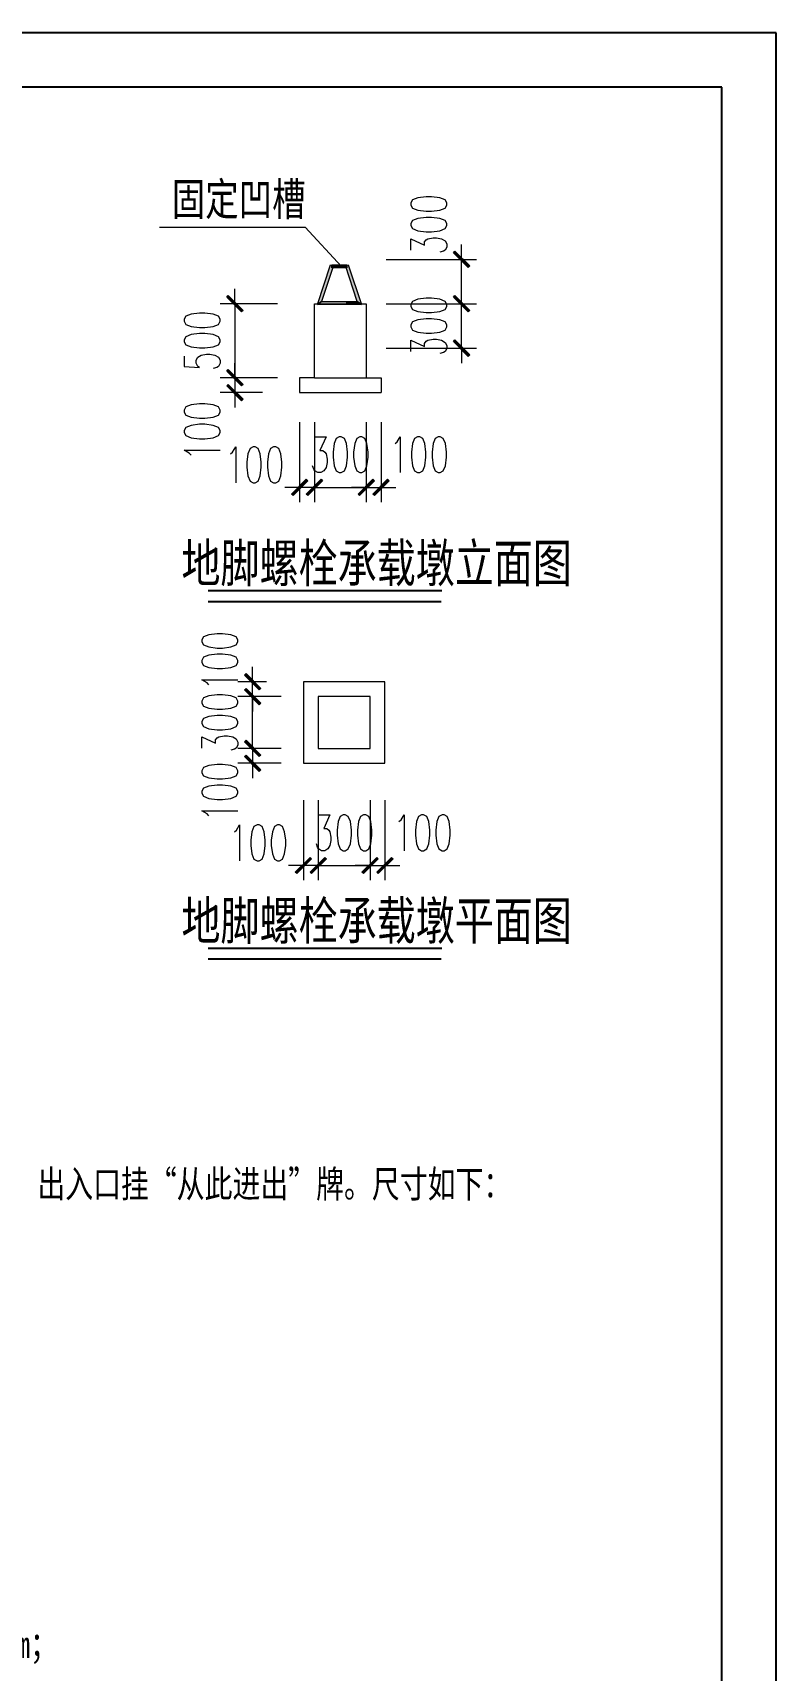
# Model space of a CAD drawing. Header units: inches. Extents: x -113 to 2477, y -497 to 443.
# Drawn here: x 238.8 to 307, y -350.1 to -200 of the extents above; entities that cross this region are included whole.
import ezdxf

# ---------------------------------------------------------------- set-up
doc = ezdxf.new("R2010")
doc.units = ezdxf.units.IN
doc.header["$MEASUREMENT"] = 0
doc.styles.add('宋体', font='', dxfattribs={"width": 0.75})
doc.styles.get('宋体').set_extended_font_data('SimSun')

msp = doc.modelspace()

# ---------------------------------------------------------------- hatches: boundary and pattern name
h = msp.add_hatch(color=0)
h.dxf.hatch_style = 2
h.paths.add_polyline_path([(278.881, -221.359), (278.733, -221.5), (277.378, -220.145), (277.52, -219.997)])
h = msp.add_hatch(color=0)
h.dxf.hatch_style = 2
h.paths.add_polyline_path([(266.125, -221.239), (266.386, -221.324), (265.292, -224.618), (264.918, -224.894)])
h = msp.add_hatch(color=0)
h.dxf.hatch_style = 2
h.paths.add_polyline_path([(266.224, -221.521), (266.224, -221.246), (267.614, -221.246), (267.614, -221.521)])
h = msp.add_hatch(color=0)
h.dxf.hatch_style = 2
h.paths.add_polyline_path([(267.487, -221.324), (267.741, -221.239), (268.954, -224.894), (268.573, -224.618)])
h = msp.add_hatch(color=0)
h.dxf.hatch_style = 2
h.paths.add_polyline_path([(256.593, -224.216), (256.734, -224.068), (258.096, -225.43), (257.947, -225.571)])
h = msp.add_hatch(color=0)
h.dxf.hatch_style = 2
h.paths.add_polyline_path([(264.918, -224.894), (265.292, -224.618), (267.614, -224.618), (267.614, -224.894)])
h = msp.add_hatch(color=0)
h.dxf.hatch_style = 2
h.paths.add_polyline_path([(268.573, -224.618), (268.954, -224.894), (267.614, -224.894), (267.614, -224.618)])
h = msp.add_hatch(color=0)
h.dxf.hatch_style = 2
h.paths.add_polyline_path([(277.378, -224.216), (277.52, -224.068), (278.881, -225.43), (278.733, -225.571)])
h = msp.add_hatch(color=0)
h.dxf.hatch_style = 2
h.paths.add_polyline_path([(277.378, -224.216), (277.52, -224.068), (278.881, -225.43), (278.733, -225.571)])
h = msp.add_hatch(color=0)
h.dxf.hatch_style = 2
h.paths.add_polyline_path([(278.881, -229.501), (278.733, -229.649), (277.378, -228.287), (277.52, -228.146)])
h = msp.add_hatch(color=0)
h.dxf.hatch_style = 2
h.paths.add_polyline_path([(258.096, -232.217), (257.947, -232.358), (256.593, -231.004), (256.734, -230.863)])
h = msp.add_hatch(color=0)
h.dxf.hatch_style = 2
h.paths.add_polyline_path([(256.593, -231.004), (256.734, -230.863), (258.096, -232.217), (257.947, -232.358)])
h = msp.add_hatch(color=0)
h.dxf.hatch_style = 2
h.paths.add_polyline_path([(258.096, -233.572), (257.947, -233.72), (256.593, -232.358), (256.734, -232.217)])
h = msp.add_hatch(color=0)
h.dxf.hatch_style = 2
h.paths.add_polyline_path([(262.675, -242.42), (262.526, -242.279), (263.888, -240.917), (264.029, -241.065)])
h = msp.add_hatch(color=0)
h.dxf.hatch_style = 2
h.paths.add_polyline_path([(264.029, -242.42), (263.888, -242.279), (265.243, -240.917), (265.391, -241.065)])
h = msp.add_hatch(color=0)
h.dxf.hatch_style = 2
h.paths.add_polyline_path([(265.243, -240.917), (265.391, -241.065), (264.029, -242.42), (263.888, -242.279)])
h = msp.add_hatch(color=0)
h.dxf.hatch_style = 2
h.paths.add_polyline_path([(269.998, -240.917), (270.139, -241.065), (268.785, -242.42), (268.637, -242.279)])
h = msp.add_hatch(color=0)
h.dxf.hatch_style = 2
h.paths.add_polyline_path([(268.785, -242.42), (268.637, -242.279), (269.998, -240.917), (270.139, -241.065)])
h = msp.add_hatch(color=0)
h.dxf.hatch_style = 2
h.paths.add_polyline_path([(271.353, -240.917), (271.501, -241.065), (270.139, -242.42), (269.998, -242.279)])
h = msp.add_hatch(color=0)
h.dxf.hatch_style = 2
h.paths.add_polyline_path([(258.218, -258.889), (258.366, -258.741), (259.72, -260.103), (259.579, -260.244)])
h = msp.add_hatch(color=0)
h.dxf.hatch_style = 2
h.paths.add_polyline_path([(258.218, -260.244), (258.366, -260.103), (259.72, -261.457), (259.579, -261.599)])
h = msp.add_hatch(color=0)
h.dxf.hatch_style = 2
h.paths.add_polyline_path([(259.72, -261.457), (259.579, -261.599), (258.218, -260.244), (258.366, -260.103)])
h = msp.add_hatch(color=0)
h.dxf.hatch_style = 2
h.paths.add_polyline_path([(259.72, -266.213), (259.579, -266.354), (258.218, -264.999), (258.366, -264.851)])
h = msp.add_hatch(color=0)
h.dxf.hatch_style = 2
h.paths.add_polyline_path([(258.218, -264.999), (258.366, -264.851), (259.72, -266.213), (259.579, -266.354)])
h = msp.add_hatch(color=0)
h.dxf.hatch_style = 2
h.paths.add_polyline_path([(259.72, -267.568), (259.579, -267.709), (258.218, -266.354), (258.366, -266.213)])
h = msp.add_hatch(color=0)
h.dxf.hatch_style = 2
h.paths.add_polyline_path([(263.029, -277.085), (262.881, -276.944), (264.243, -275.59), (264.384, -275.731)])
h = msp.add_hatch(color=0)
h.dxf.hatch_style = 2
h.paths.add_polyline_path([(264.384, -277.085), (264.243, -276.944), (265.598, -275.59), (265.746, -275.731)])
h = msp.add_hatch(color=0)
h.dxf.hatch_style = 2
h.paths.add_polyline_path([(265.598, -275.59), (265.746, -275.731), (264.384, -277.085), (264.243, -276.944)])
h = msp.add_hatch(color=0)
h.dxf.hatch_style = 2
h.paths.add_polyline_path([(270.353, -275.59), (270.494, -275.731), (269.14, -277.085), (268.991, -276.944)])
h = msp.add_hatch(color=0)
h.dxf.hatch_style = 2
h.paths.add_polyline_path([(269.14, -277.085), (268.991, -276.944), (270.353, -275.59), (270.494, -275.731)])
h = msp.add_hatch(color=0)
h.dxf.hatch_style = 2
h.paths.add_polyline_path([(271.708, -275.59), (271.856, -275.731), (270.494, -277.085), (270.353, -276.944)])

# ---------------------------------------------------------------- linework, layer by layer
at = {"color": 0}
for p, q in [((306.985, -199.969), (-113.015, -199.969)), ((306.985, -496.969), (306.985, -199.969)), ((301.985, -204.969), (-88.015, -204.969)), ((301.985, -491.969), (301.985, -204.969)), ((254.883, -251.114), (276.31, -251.114)), ((254.883, -252.114), (276.264, -252.114)), ((254.883, -283.905), (276.31, -283.905)), ((254.883, -284.905), (276.264, -284.905))]:
    msp.add_line(p, q, dxfattribs=at)
at = {"color": 0, "lineweight": 0}
for p, q in [((273.639, -215.298), (273.484, -215.58)), ((273.484, -215.58), (273.484, -215.771)), ((273.484, -215.771), (273.639, -216.053)), ((274.112, -215.115), (273.639, -215.298)), ((273.639, -216.053), (274.112, -216.244)), ((274.895, -215.016), (274.112, -215.115)), ((274.112, -216.244), (274.895, -216.335)), ((275.361, -215.016), (274.895, -215.016)), ((276.144, -215.115), (275.361, -215.016)), ((275.361, -216.335), (276.144, -216.244)), ((276.616, -215.298), (276.144, -215.115)), ((276.144, -216.244), (276.616, -216.053)), ((276.772, -215.58), (276.616, -215.298)), ((276.616, -216.053), (276.772, -215.771)), ((276.772, -215.771), (276.772, -215.58)), ((273.639, -217.182), (273.484, -217.464)), ((273.484, -217.464), (273.484, -217.655)), ((273.484, -217.655), (273.639, -217.93)), ((274.112, -216.991), (273.639, -217.182)), ((274.895, -216.9), (274.112, -216.991)), ((274.895, -216.335), (275.361, -216.335)), ((275.361, -216.9), (274.895, -216.9)), ((276.144, -216.991), (275.361, -216.9)), ((276.616, -217.182), (276.144, -216.991)), ((276.772, -217.464), (276.616, -217.182)), ((276.616, -217.93), (276.772, -217.655)), ((276.772, -217.655), (276.772, -217.464)), ((250.444, -217.793), (263.776, -217.793)), ((263.776, -217.793), (267.113, -221.408)), ((273.484, -219.905), (273.484, -218.875)), ((273.484, -218.875), (274.733, -219.44)), ((273.639, -217.93), (274.112, -218.12)), ((274.112, -218.12), (274.895, -218.212)), ((274.733, -219.157), (274.895, -218.967)), ((274.733, -219.44), (274.733, -219.157)), ((274.895, -218.212), (275.361, -218.212)), ((274.895, -218.967), (275.05, -218.875)), ((275.05, -218.875), (275.516, -218.776)), ((275.361, -218.212), (276.144, -218.12)), ((275.516, -218.776), (275.833, -218.776)), ((275.833, -218.776), (276.299, -218.875)), ((276.144, -218.12), (276.616, -217.93)), ((276.299, -218.875), (276.616, -219.059)), ((276.616, -219.059), (276.772, -219.341)), ((276.461, -220.004), (276.144, -220.096)), ((276.616, -219.905), (276.461, -220.004)), ((276.772, -219.623), (276.616, -219.905)), ((276.772, -219.341), (276.772, -219.623)), ((277.378, -220.145), (277.52, -219.997)), ((278.733, -221.5), (277.378, -220.145)), ((277.52, -219.997), (278.881, -221.359)), ((278.126, -226.178), (278.126, -219.39)), ((264.918, -224.894), (266.125, -221.239)), ((266.386, -221.324), (265.292, -224.618)), ((266.125, -221.239), (266.386, -221.324)), ((266.224, -221.521), (266.224, -221.246)), ((266.224, -221.246), (267.614, -221.246)), ((267.614, -221.521), (266.224, -221.521)), ((267.487, -221.324), (267.741, -221.239)), ((268.573, -224.618), (267.487, -221.324)), ((267.614, -221.246), (267.614, -221.521)), ((267.741, -221.239), (268.954, -224.894)), ((271.212, -220.752), (279.488, -220.752)), ((278.881, -221.359), (278.733, -221.5)), ((257.341, -224.823), (257.341, -223.461)), ((278.126, -224.823), (278.126, -223.461)), ((261.242, -224.823), (255.986, -224.823)), ((256.593, -224.216), (256.734, -224.068)), ((257.947, -225.571), (256.593, -224.216)), ((256.734, -224.068), (258.096, -225.43)), ((257.341, -224.823), (257.341, -231.611)), ((264.636, -231.611), (264.636, -224.823)), ((264.636, -224.823), (269.392, -224.823)), ((265.292, -224.618), (264.918, -224.894)), ((264.918, -224.894), (265.292, -224.618)), ((267.614, -224.894), (264.918, -224.894)), ((265.292, -224.618), (267.614, -224.618)), ((267.614, -224.618), (267.614, -224.894)), ((267.614, -224.894), (267.614, -224.618)), ((267.614, -224.618), (268.573, -224.618)), ((268.954, -224.894), (267.614, -224.894)), ((268.954, -224.894), (268.573, -224.618)), ((268.573, -224.618), (268.954, -224.894)), ((269.392, -224.823), (269.392, -231.611)), ((271.212, -224.823), (279.488, -224.823)), ((271.212, -224.823), (279.488, -224.823)), ((273.639, -224.604), (273.484, -224.887)), ((273.484, -224.887), (273.484, -225.07)), ((273.484, -225.07), (273.639, -225.352)), ((274.112, -224.414), (273.639, -224.604)), ((274.895, -224.322), (274.112, -224.414)), ((275.361, -224.322), (274.895, -224.322)), ((276.144, -224.414), (275.361, -224.322)), ((276.616, -224.604), (276.144, -224.414)), ((276.772, -224.887), (276.616, -224.604)), ((276.616, -225.352), (276.772, -225.07)), ((276.772, -225.07), (276.772, -224.887)), ((277.378, -224.216), (277.52, -224.068)), ((277.378, -224.216), (277.52, -224.068)), ((278.733, -225.571), (277.378, -224.216)), ((278.733, -225.571), (277.378, -224.216)), ((277.52, -224.068), (278.881, -225.43)), ((277.52, -224.068), (278.881, -225.43)), ((278.126, -228.894), (278.126, -224.823)), ((252.853, -225.959), (252.698, -226.241)), ((252.698, -226.241), (252.698, -226.432)), ((252.698, -226.432), (252.853, -226.714)), ((253.326, -225.776), (252.853, -225.959)), ((252.853, -226.714), (253.326, -226.897)), ((254.109, -225.677), (253.326, -225.776)), ((254.575, -225.677), (254.109, -225.677)), ((255.358, -225.776), (254.575, -225.677)), ((255.831, -225.959), (255.358, -225.776)), ((255.358, -226.897), (255.831, -226.714)), ((255.986, -226.241), (255.831, -225.959)), ((255.831, -226.714), (255.986, -226.432)), ((255.986, -226.432), (255.986, -226.241)), ((258.096, -225.43), (257.947, -225.571)), ((273.639, -226.481), (273.484, -226.763)), ((273.639, -225.352), (274.112, -225.543)), ((274.112, -226.298), (273.639, -226.481)), ((274.112, -225.543), (274.895, -225.634)), ((274.895, -226.199), (274.112, -226.298)), ((274.895, -225.634), (275.361, -225.634)), ((275.361, -226.199), (274.895, -226.199)), ((275.361, -225.634), (276.144, -225.543)), ((276.144, -226.298), (275.361, -226.199)), ((276.144, -225.543), (276.616, -225.352)), ((276.616, -226.481), (276.144, -226.298)), ((276.772, -226.763), (276.616, -226.481)), ((278.881, -225.43), (278.733, -225.571)), ((278.881, -225.43), (278.733, -225.571)), ((252.853, -227.843), (252.698, -228.125)), ((252.698, -228.125), (252.698, -228.309)), ((253.326, -227.652), (252.853, -227.843)), ((253.326, -226.897), (254.109, -226.996)), ((254.109, -227.561), (253.326, -227.652)), ((254.109, -226.996), (254.575, -226.996)), ((254.575, -227.561), (254.109, -227.561)), ((254.575, -226.996), (255.358, -226.897)), ((255.358, -227.652), (254.575, -227.561)), ((255.831, -227.843), (255.358, -227.652)), ((255.986, -228.125), (255.831, -227.843)), ((255.986, -228.309), (255.986, -228.125)), ((273.484, -226.763), (273.484, -226.954)), ((273.484, -226.954), (273.639, -227.236)), ((273.484, -229.205), (273.484, -228.174)), ((273.484, -228.174), (274.733, -228.739)), ((273.639, -227.236), (274.112, -227.42)), ((274.112, -227.42), (274.895, -227.518)), ((274.895, -227.518), (275.361, -227.518)), ((274.895, -228.266), (275.05, -228.174)), ((275.05, -228.174), (275.516, -228.083)), ((275.361, -227.518), (276.144, -227.42)), ((275.516, -228.083), (275.833, -228.083)), ((275.833, -228.083), (276.299, -228.174)), ((276.144, -227.42), (276.616, -227.236)), ((276.299, -228.174), (276.616, -228.365)), ((276.616, -227.236), (276.772, -226.954)), ((276.772, -226.954), (276.772, -226.763)), ((277.378, -228.287), (277.52, -228.146)), ((277.52, -228.146), (278.881, -229.501)), ((252.698, -228.309), (252.853, -228.591)), ((252.698, -229.628), (252.698, -230.566)), ((252.853, -228.591), (253.326, -228.781)), ((253.326, -228.781), (254.109, -228.873)), ((253.792, -230.002), (253.947, -229.72)), ((253.947, -229.72), (254.264, -229.529)), ((254.109, -228.873), (254.575, -228.873)), ((254.264, -229.529), (254.73, -229.437)), ((254.575, -228.873), (255.358, -228.781)), ((254.73, -229.437), (255.048, -229.437)), ((255.048, -229.437), (255.513, -229.529)), ((255.358, -228.781), (255.831, -228.591)), ((255.513, -229.529), (255.831, -229.72)), ((255.831, -228.591), (255.986, -228.309)), ((255.831, -229.72), (255.986, -230.002)), ((271.212, -228.894), (279.488, -228.894)), ((274.733, -228.457), (274.895, -228.266)), ((274.733, -228.739), (274.733, -228.457)), ((276.461, -229.303), (276.144, -229.395)), ((276.616, -229.205), (276.461, -229.303)), ((276.616, -228.365), (276.772, -228.647)), ((276.772, -228.929), (276.616, -229.205)), ((276.772, -228.647), (276.772, -228.929)), ((278.733, -229.649), (277.378, -228.287)), ((278.126, -228.894), (278.126, -230.256)), ((278.881, -229.501), (278.733, -229.649)), ((252.698, -230.566), (254.109, -230.658)), ((253.792, -230.284), (253.792, -230.002)), ((253.947, -230.566), (253.792, -230.284)), ((254.109, -230.658), (253.947, -230.566)), ((255.676, -230.658), (255.358, -230.757)), ((255.831, -230.566), (255.676, -230.658)), ((255.986, -230.284), (255.831, -230.566)), ((255.986, -230.002), (255.986, -230.284)), ((256.593, -231.004), (256.734, -230.863)), ((256.593, -231.004), (256.734, -230.863)), ((257.947, -232.358), (256.593, -231.004)), ((257.947, -232.358), (256.593, -231.004)), ((256.734, -230.863), (258.096, -232.217)), ((256.734, -230.863), (258.096, -232.217)), ((257.341, -231.611), (257.341, -230.256)), ((261.242, -231.611), (255.986, -231.611)), ((259.888, -231.611), (255.986, -231.611)), ((256.593, -232.358), (256.734, -232.217)), ((257.947, -233.72), (256.593, -232.358)), ((256.734, -232.217), (258.096, -233.572)), ((257.341, -231.611), (257.341, -232.965)), ((257.341, -231.611), (257.341, -232.965)), ((258.096, -232.217), (257.947, -232.358)), ((258.096, -232.217), (257.947, -232.358)), ((264.636, -231.611), (263.281, -231.611)), ((263.281, -231.611), (263.281, -232.965)), ((264.636, -231.611), (269.392, -231.611)), ((269.392, -231.611), (270.746, -231.611)), ((270.746, -231.611), (270.746, -232.965)), ((253.326, -234.094), (252.853, -234.285)), ((254.109, -234.002), (253.326, -234.094)), ((254.575, -234.002), (254.109, -234.002)), ((255.358, -234.094), (254.575, -234.002)), ((255.831, -234.285), (255.358, -234.094)), ((259.888, -232.965), (255.986, -232.965)), ((257.341, -232.965), (257.341, -234.327)), ((258.096, -233.572), (257.947, -233.72)), ((263.281, -232.965), (270.746, -232.965)), ((252.853, -234.285), (252.698, -234.567)), ((252.698, -234.567), (252.698, -234.757)), ((252.698, -234.757), (252.853, -235.04)), ((252.853, -235.04), (253.326, -235.223)), ((253.326, -235.223), (254.109, -235.322)), ((254.109, -235.322), (254.575, -235.322)), ((254.575, -235.322), (255.358, -235.223)), ((255.358, -235.223), (255.831, -235.04)), ((255.986, -234.567), (255.831, -234.285)), ((255.831, -235.04), (255.986, -234.757)), ((255.986, -234.757), (255.986, -234.567)), ((263.281, -235.689), (263.281, -243.026)), ((264.636, -235.689), (264.636, -243.026)), ((269.392, -235.689), (269.392, -243.026)), ((270.746, -235.689), (270.746, -243.026)), ((252.853, -236.161), (252.698, -236.444)), ((252.698, -236.444), (252.698, -236.634)), ((252.698, -236.634), (252.853, -236.916)), ((253.326, -235.978), (252.853, -236.161)), ((252.853, -236.916), (253.326, -237.107)), ((254.109, -235.879), (253.326, -235.978)), ((253.326, -237.107), (254.109, -237.199)), ((254.575, -235.879), (254.109, -235.879)), ((254.109, -237.199), (254.575, -237.199)), ((255.358, -235.978), (254.575, -235.879)), ((254.575, -237.199), (255.358, -237.107)), ((255.831, -236.161), (255.358, -235.978)), ((255.358, -237.107), (255.831, -236.916)), ((255.986, -236.444), (255.831, -236.161)), ((255.831, -236.916), (255.986, -236.634)), ((255.986, -236.634), (255.986, -236.444)), ((264.664, -237.022), (265.701, -237.022)), ((265.701, -237.022), (265.137, -238.278)), ((266.64, -237.177), (266.449, -237.65)), ((266.922, -237.022), (266.64, -237.177)), ((267.106, -237.022), (266.922, -237.022)), ((267.388, -237.177), (267.106, -237.022)), ((267.578, -237.65), (267.388, -237.177)), ((268.517, -237.177), (268.333, -237.65)), ((268.799, -237.022), (268.517, -237.177)), ((268.989, -237.022), (268.799, -237.022)), ((269.272, -237.177), (268.989, -237.022)), ((269.455, -237.65), (269.272, -237.177)), ((272.228, -237.495), (272.51, -237.022)), ((272.51, -237.022), (272.51, -240.31)), ((273.822, -237.177), (273.639, -237.65)), ((274.105, -237.022), (273.822, -237.177)), ((274.295, -237.022), (274.105, -237.022)), ((274.577, -237.177), (274.295, -237.022)), ((274.761, -237.65), (274.577, -237.177)), ((275.706, -237.177), (275.516, -237.65)), ((275.988, -237.022), (275.706, -237.177)), ((276.172, -237.022), (275.988, -237.022)), ((276.454, -237.177), (276.172, -237.022)), ((276.645, -237.65), (276.454, -237.177)), ((253.164, -238.511), (252.698, -238.236)), ((252.698, -238.236), (255.986, -238.236)), ((253.326, -238.701), (253.164, -238.511)), ((256.953, -238.574), (257.136, -238.419)), ((257.136, -238.419), (257.418, -237.946)), ((257.418, -237.946), (257.418, -241.234)), ((258.547, -238.574), (258.455, -239.358)), ((258.738, -238.102), (258.547, -238.574)), ((259.02, -237.946), (258.738, -238.102)), ((259.203, -237.946), (259.02, -237.946)), ((259.486, -238.102), (259.203, -237.946)), ((259.676, -238.574), (259.486, -238.102)), ((259.768, -239.358), (259.676, -238.574)), ((260.431, -238.574), (260.332, -239.358)), ((260.614, -238.102), (260.431, -238.574)), ((260.897, -237.946), (260.614, -238.102)), ((261.087, -237.946), (260.897, -237.946)), ((261.369, -238.102), (261.087, -237.946)), ((261.553, -238.574), (261.369, -238.102)), ((261.652, -239.358), (261.553, -238.574)), ((264.636, -238.186), (264.636, -243.026)), ((265.137, -238.278), (265.419, -238.278)), ((265.419, -238.278), (265.603, -238.433)), ((265.603, -238.433), (265.701, -238.588)), ((265.701, -238.588), (265.793, -239.061)), ((266.449, -237.65), (266.358, -238.433)), ((266.358, -238.433), (266.358, -238.906)), ((267.67, -238.433), (267.578, -237.65)), ((267.67, -238.906), (267.67, -238.433)), ((268.333, -237.65), (268.234, -238.433)), ((268.234, -238.433), (268.234, -238.906)), ((269.392, -238.109), (269.392, -243.026)), ((269.554, -238.433), (269.455, -237.65)), ((269.554, -238.906), (269.554, -238.433)), ((272.037, -237.65), (272.228, -237.495)), ((273.639, -237.65), (273.54, -238.433)), ((273.54, -238.433), (273.54, -238.906)), ((274.86, -238.433), (274.761, -237.65)), ((274.86, -238.906), (274.86, -238.433)), ((275.516, -237.65), (275.424, -238.433)), ((275.424, -238.433), (275.424, -238.906)), ((276.736, -238.433), (276.645, -237.65)), ((276.736, -238.906), (276.736, -238.433)), ((258.455, -239.358), (258.455, -239.823)), ((258.455, -239.823), (258.547, -240.606)), ((259.676, -240.606), (259.768, -239.823)), ((259.768, -239.823), (259.768, -239.358)), ((260.332, -239.358), (260.332, -239.823)), ((260.332, -239.823), (260.431, -240.606)), ((261.553, -240.606), (261.652, -239.823)), ((261.652, -239.823), (261.652, -239.358)), ((264.573, -240), (264.474, -239.689)), ((264.664, -240.155), (264.573, -240)), ((264.947, -240.31), (264.664, -240.155)), ((265.511, -240.155), (265.229, -240.31)), ((265.701, -239.844), (265.511, -240.155)), ((265.793, -239.372), (265.701, -239.844)), ((265.793, -239.061), (265.793, -239.372)), ((266.358, -238.906), (266.449, -239.689)), ((266.449, -239.689), (266.64, -240.155)), ((266.64, -240.155), (266.922, -240.31)), ((267.106, -240.31), (267.388, -240.155)), ((267.388, -240.155), (267.578, -239.689)), ((267.578, -239.689), (267.67, -238.906)), ((268.234, -238.906), (268.333, -239.689)), ((268.333, -239.689), (268.517, -240.155)), ((268.517, -240.155), (268.799, -240.31)), ((268.989, -240.31), (269.272, -240.155)), ((269.272, -240.155), (269.455, -239.689)), ((269.455, -239.689), (269.554, -238.906)), ((273.54, -238.906), (273.639, -239.689)), ((273.639, -239.689), (273.822, -240.155)), ((273.822, -240.155), (274.105, -240.31)), ((274.295, -240.31), (274.577, -240.155)), ((274.577, -240.155), (274.761, -239.689)), ((274.761, -239.689), (274.86, -238.906)), ((275.424, -238.906), (275.516, -239.689)), ((275.516, -239.689), (275.706, -240.155)), ((275.706, -240.155), (275.988, -240.31)), ((276.172, -240.31), (276.454, -240.155)), ((276.454, -240.155), (276.645, -239.689)), ((276.645, -239.689), (276.736, -238.906)), ((258.547, -240.606), (258.738, -241.079)), ((258.738, -241.079), (259.02, -241.234)), ((259.02, -241.234), (259.203, -241.234)), ((259.203, -241.234), (259.486, -241.079)), ((259.486, -241.079), (259.676, -240.606)), ((260.431, -240.606), (260.614, -241.079)), ((260.614, -241.079), (260.897, -241.234)), ((260.897, -241.234), (261.087, -241.234)), ((261.087, -241.234), (261.369, -241.079)), ((261.369, -241.079), (261.553, -240.606)), ((263.281, -241.672), (261.92, -241.672)), ((262.526, -242.279), (263.888, -240.917)), ((264.029, -241.065), (262.675, -242.42)), ((264.636, -241.672), (263.281, -241.672)), ((264.636, -241.672), (263.281, -241.672)), ((263.888, -242.279), (265.243, -240.917)), ((263.888, -242.279), (265.243, -240.917)), ((263.888, -240.917), (264.029, -241.065)), ((265.391, -241.065), (264.029, -242.42)), ((265.391, -241.065), (264.029, -242.42)), ((264.636, -241.672), (269.392, -241.672)), ((264.636, -241.672), (265.998, -241.672)), ((265.229, -240.31), (264.947, -240.31)), ((265.243, -240.917), (265.391, -241.065)), ((265.243, -240.917), (265.391, -241.065)), ((266.922, -240.31), (267.106, -240.31)), ((269.392, -241.672), (268.03, -241.672)), ((268.637, -242.279), (269.998, -240.917)), ((268.637, -242.279), (269.998, -240.917)), ((270.139, -241.065), (268.785, -242.42)), ((270.139, -241.065), (268.785, -242.42)), ((268.799, -240.31), (268.989, -240.31)), ((269.392, -241.672), (270.746, -241.672)), ((269.392, -241.672), (270.746, -241.672)), ((269.998, -240.917), (270.139, -241.065)), ((269.998, -240.917), (270.139, -241.065)), ((269.998, -242.279), (271.353, -240.917)), ((271.501, -241.065), (270.139, -242.42)), ((270.746, -241.672), (272.108, -241.672)), ((271.353, -240.917), (271.501, -241.065)), ((274.105, -240.31), (274.295, -240.31)), ((275.988, -240.31), (276.172, -240.31)), ((262.675, -242.42), (262.526, -242.279)), ((264.029, -242.42), (263.888, -242.279)), ((264.029, -242.42), (263.888, -242.279)), ((268.785, -242.42), (268.637, -242.279)), ((268.785, -242.42), (268.637, -242.279)), ((270.139, -242.42), (269.998, -242.279)), ((254.951, -255.178), (254.478, -255.361)), ((255.734, -255.079), (254.951, -255.178)), ((256.2, -255.079), (255.734, -255.079)), ((256.983, -255.178), (256.2, -255.079)), ((257.456, -255.361), (256.983, -255.178)), ((254.478, -255.361), (254.323, -255.644)), ((254.323, -255.644), (254.323, -255.834)), ((254.323, -255.834), (254.478, -256.116)), ((254.478, -256.116), (254.951, -256.3)), ((254.951, -256.3), (255.734, -256.399)), ((255.734, -256.399), (256.2, -256.399)), ((256.2, -256.399), (256.983, -256.3)), ((256.983, -256.3), (257.456, -256.116)), ((257.611, -255.644), (257.456, -255.361)), ((257.456, -256.116), (257.611, -255.834)), ((257.611, -255.834), (257.611, -255.644)), ((254.478, -257.245), (254.323, -257.527)), ((254.323, -257.527), (254.323, -257.711)), ((254.323, -257.711), (254.478, -257.993)), ((254.951, -257.055), (254.478, -257.245)), ((254.478, -257.993), (254.951, -258.184)), ((255.734, -256.963), (254.951, -257.055)), ((254.951, -258.184), (255.734, -258.275)), ((256.2, -256.963), (255.734, -256.963)), ((255.734, -258.275), (256.2, -258.275)), ((256.983, -257.055), (256.2, -256.963)), ((256.2, -258.275), (256.983, -258.184)), ((257.456, -257.245), (256.983, -257.055)), ((256.983, -258.184), (257.456, -257.993)), ((257.611, -257.527), (257.456, -257.245)), ((257.456, -257.993), (257.611, -257.711)), ((257.611, -257.711), (257.611, -257.527)), ((258.972, -259.496), (258.972, -258.134)), ((254.796, -259.595), (254.323, -259.313)), ((254.323, -259.313), (257.611, -259.313)), ((254.951, -259.778), (254.796, -259.595)), ((260.242, -259.496), (257.611, -259.496)), ((258.218, -258.889), (258.366, -258.741)), ((259.579, -260.244), (258.218, -258.889)), ((258.366, -258.741), (259.72, -260.103)), ((258.972, -260.851), (258.972, -259.496)), ((258.972, -260.851), (258.972, -259.496)), ((271.101, -259.496), (263.636, -259.496)), ((263.636, -259.496), (263.636, -266.961)), ((271.101, -266.961), (271.101, -259.496)), ((254.478, -260.971), (254.323, -261.253)), ((254.323, -261.253), (254.323, -261.443)), ((254.951, -260.78), (254.478, -260.971)), ((255.734, -260.688), (254.951, -260.78)), ((256.2, -260.688), (255.734, -260.688)), ((256.983, -260.78), (256.2, -260.688)), ((257.456, -260.971), (256.983, -260.78)), ((257.611, -261.253), (257.456, -260.971)), ((261.597, -260.851), (257.611, -260.851)), ((261.597, -260.851), (257.611, -260.851)), ((257.611, -261.443), (257.611, -261.253)), ((258.218, -260.244), (258.366, -260.103)), ((258.218, -260.244), (258.366, -260.103)), ((259.579, -261.599), (258.218, -260.244)), ((259.579, -261.599), (258.218, -260.244)), ((258.366, -260.103), (259.72, -261.457)), ((258.366, -260.103), (259.72, -261.457)), ((258.972, -265.606), (258.972, -260.851)), ((258.972, -260.851), (258.972, -262.205)), ((259.72, -260.103), (259.579, -260.244)), ((269.746, -260.851), (264.991, -260.851)), ((264.991, -260.851), (264.991, -265.606)), ((269.746, -265.606), (269.746, -260.851)), ((254.323, -261.443), (254.478, -261.726)), ((254.478, -261.726), (254.951, -261.909)), ((254.951, -262.664), (254.478, -262.847)), ((254.951, -261.909), (255.734, -262.008)), ((255.734, -262.572), (254.951, -262.664)), ((255.734, -262.008), (256.2, -262.008)), ((256.2, -262.572), (255.734, -262.572)), ((256.2, -262.008), (256.983, -261.909)), ((256.983, -262.664), (256.2, -262.572)), ((256.983, -261.909), (257.456, -261.726)), ((257.456, -262.847), (256.983, -262.664)), ((257.456, -261.726), (257.611, -261.443)), ((259.72, -261.457), (259.579, -261.599)), ((259.72, -261.457), (259.579, -261.599)), ((254.478, -262.847), (254.323, -263.13)), ((254.323, -263.13), (254.323, -263.32)), ((254.323, -263.32), (254.478, -263.602)), ((254.478, -263.602), (254.951, -263.793)), ((254.951, -263.793), (255.734, -263.885)), ((255.734, -263.885), (256.2, -263.885)), ((256.2, -263.885), (256.983, -263.793)), ((256.983, -263.793), (257.456, -263.602)), ((257.611, -263.13), (257.456, -262.847)), ((257.456, -263.602), (257.611, -263.32)), ((257.611, -263.32), (257.611, -263.13)), ((258.972, -265.606), (258.972, -264.244)), ((254.323, -265.578), (254.323, -264.541)), ((254.323, -264.541), (255.579, -265.105)), ((255.579, -264.823), (255.734, -264.639)), ((255.579, -265.105), (255.579, -264.823)), ((255.734, -264.639), (255.889, -264.541)), ((255.889, -264.541), (256.362, -264.449)), ((256.362, -264.449), (256.672, -264.449)), ((256.672, -264.449), (257.145, -264.541)), ((257.3, -265.67), (256.983, -265.761)), ((257.145, -264.541), (257.456, -264.731)), ((257.456, -265.578), (257.3, -265.67)), ((257.456, -264.731), (257.611, -265.013)), ((257.611, -265.296), (257.456, -265.578)), ((257.611, -265.013), (257.611, -265.296)), ((261.597, -265.606), (257.611, -265.606)), ((261.597, -265.606), (257.611, -265.606)), ((258.218, -264.999), (258.366, -264.851)), ((258.218, -264.999), (258.366, -264.851)), ((259.579, -266.354), (258.218, -264.999)), ((259.579, -266.354), (258.218, -264.999)), ((258.366, -264.851), (259.72, -266.213)), ((258.366, -264.851), (259.72, -266.213)), ((258.972, -265.606), (258.972, -266.961)), ((258.972, -265.606), (258.972, -266.961)), ((264.991, -265.606), (269.746, -265.606)), ((254.951, -267.179), (254.478, -267.363)), ((255.734, -267.081), (254.951, -267.179)), ((256.2, -267.081), (255.734, -267.081)), ((256.983, -267.179), (256.2, -267.081)), ((257.456, -267.363), (256.983, -267.179)), ((261.597, -266.961), (257.611, -266.961)), ((258.218, -266.354), (258.366, -266.213)), ((259.579, -267.709), (258.218, -266.354)), ((258.366, -266.213), (259.72, -267.568)), ((258.972, -266.961), (258.972, -268.315)), ((259.72, -266.213), (259.579, -266.354)), ((259.72, -266.213), (259.579, -266.354)), ((263.636, -266.961), (271.101, -266.961)), ((254.478, -267.363), (254.323, -267.645)), ((254.323, -267.645), (254.323, -267.836)), ((254.323, -267.836), (254.478, -268.118)), ((254.478, -268.118), (254.951, -268.308)), ((254.951, -268.308), (255.734, -268.4)), ((255.734, -268.4), (256.2, -268.4)), ((256.2, -268.4), (256.983, -268.308)), ((256.983, -268.308), (257.456, -268.118)), ((257.611, -267.645), (257.456, -267.363)), ((257.456, -268.118), (257.611, -267.836)), ((257.611, -267.836), (257.611, -267.645)), ((259.72, -267.568), (259.579, -267.709)), ((254.478, -269.247), (254.323, -269.529)), ((254.323, -269.529), (254.323, -269.712)), ((254.323, -269.712), (254.478, -269.995)), ((254.951, -269.056), (254.478, -269.247)), ((254.478, -269.995), (254.951, -270.185)), ((255.734, -268.965), (254.951, -269.056)), ((254.951, -270.185), (255.734, -270.277)), ((256.2, -268.965), (255.734, -268.965)), ((255.734, -270.277), (256.2, -270.277)), ((256.983, -269.056), (256.2, -268.965)), ((256.2, -270.277), (256.983, -270.185)), ((257.456, -269.247), (256.983, -269.056)), ((256.983, -270.185), (257.456, -269.995)), ((257.611, -269.529), (257.456, -269.247)), ((257.456, -269.995), (257.611, -269.712)), ((257.611, -269.712), (257.611, -269.529)), ((254.796, -271.596), (254.323, -271.314)), ((254.323, -271.314), (257.611, -271.314)), ((254.951, -271.787), (254.796, -271.596)), ((263.636, -270.354), (263.636, -277.692)), ((264.991, -270.354), (264.991, -277.692)), ((265.019, -271.688), (266.056, -271.688)), ((266.056, -271.688), (265.492, -272.944)), ((267.277, -271.688), (266.995, -271.85)), ((267.46, -271.688), (267.277, -271.688)), ((267.743, -271.85), (267.46, -271.688)), ((269.154, -271.688), (268.871, -271.85)), ((269.344, -271.688), (269.154, -271.688)), ((269.626, -271.85), (269.344, -271.688)), ((269.746, -270.354), (269.746, -277.692)), ((271.101, -270.354), (271.101, -277.692)), ((272.583, -272.161), (272.865, -271.688)), ((272.865, -271.688), (272.865, -274.983)), ((274.459, -271.688), (274.177, -271.85)), ((274.65, -271.688), (274.459, -271.688)), ((274.932, -271.85), (274.65, -271.688)), ((276.343, -271.688), (276.061, -271.85)), ((276.527, -271.688), (276.343, -271.688)), ((276.809, -271.85), (276.527, -271.688)), ((257.307, -273.24), (257.491, -273.085)), ((257.491, -273.085), (257.773, -272.612)), ((257.773, -272.612), (257.773, -275.9)), ((258.902, -273.24), (258.81, -274.023)), ((259.092, -272.767), (258.902, -273.24)), ((259.375, -272.612), (259.092, -272.767)), ((259.558, -272.612), (259.375, -272.612)), ((259.84, -272.767), (259.558, -272.612)), ((260.031, -273.24), (259.84, -272.767)), ((260.123, -274.023), (260.031, -273.24)), ((260.786, -273.24), (260.687, -274.023)), ((260.969, -272.767), (260.786, -273.24)), ((261.251, -272.612), (260.969, -272.767)), ((261.442, -272.612), (261.251, -272.612)), ((261.724, -272.767), (261.442, -272.612)), ((261.908, -273.24), (261.724, -272.767)), ((262.006, -274.023), (261.908, -273.24)), ((264.991, -272.852), (264.991, -277.692)), ((265.492, -272.944), (265.774, -272.944)), ((265.774, -272.944), (265.957, -273.099)), ((265.957, -273.099), (266.056, -273.254)), ((266.056, -273.254), (266.148, -273.727)), ((266.804, -272.316), (266.712, -273.099)), ((266.712, -273.099), (266.712, -273.572)), ((266.995, -271.85), (266.804, -272.316)), ((267.933, -272.316), (267.743, -271.85)), ((268.025, -273.099), (267.933, -272.316)), ((268.025, -273.572), (268.025, -273.099)), ((268.688, -272.316), (268.589, -273.099)), ((268.589, -273.099), (268.589, -273.572)), ((268.871, -271.85), (268.688, -272.316)), ((269.81, -272.316), (269.626, -271.85)), ((269.746, -272.775), (269.746, -277.692)), ((269.909, -273.099), (269.81, -272.316)), ((269.909, -273.572), (269.909, -273.099)), ((272.392, -272.316), (272.583, -272.161)), ((273.994, -272.316), (273.895, -273.099)), ((273.895, -273.099), (273.895, -273.572)), ((274.177, -271.85), (273.994, -272.316)), ((275.116, -272.316), (274.932, -271.85)), ((275.214, -273.099), (275.116, -272.316)), ((275.214, -273.572), (275.214, -273.099)), ((275.871, -272.316), (275.779, -273.099)), ((275.779, -273.099), (275.779, -273.572)), ((276.061, -271.85), (275.871, -272.316)), ((276.999, -272.316), (276.809, -271.85)), ((277.091, -273.099), (276.999, -272.316)), ((277.091, -273.572), (277.091, -273.099)), ((258.81, -274.023), (258.81, -274.496)), ((258.81, -274.496), (258.902, -275.279)), ((260.031, -275.279), (260.123, -274.496)), ((260.123, -274.496), (260.123, -274.023)), ((260.687, -274.023), (260.687, -274.496)), ((260.687, -274.496), (260.786, -275.279)), ((261.908, -275.279), (262.006, -274.496)), ((262.006, -274.496), (262.006, -274.023)), ((264.927, -274.665), (264.829, -274.355)), ((265.019, -274.821), (264.927, -274.665)), ((266.056, -274.51), (265.866, -274.821)), ((266.148, -274.037), (266.056, -274.51)), ((266.148, -273.727), (266.148, -274.037)), ((266.712, -273.572), (266.804, -274.355)), ((266.804, -274.355), (266.995, -274.821)), ((267.743, -274.821), (267.933, -274.355)), ((267.933, -274.355), (268.025, -273.572)), ((268.589, -273.572), (268.688, -274.355)), ((268.688, -274.355), (268.871, -274.821)), ((269.626, -274.821), (269.81, -274.355)), ((269.81, -274.355), (269.909, -273.572)), ((273.895, -273.572), (273.994, -274.355)), ((273.994, -274.355), (274.177, -274.821)), ((274.932, -274.821), (275.116, -274.355)), ((275.116, -274.355), (275.214, -273.572)), ((275.779, -273.572), (275.871, -274.355)), ((275.871, -274.355), (276.061, -274.821)), ((276.809, -274.821), (276.999, -274.355)), ((276.999, -274.355), (277.091, -273.572)), ((258.902, -275.279), (259.092, -275.745)), ((259.092, -275.745), (259.375, -275.9)), ((259.375, -275.9), (259.558, -275.9)), ((259.558, -275.9), (259.84, -275.745)), ((259.84, -275.745), (260.031, -275.279)), ((260.786, -275.279), (260.969, -275.745)), ((260.969, -275.745), (261.251, -275.9)), ((261.251, -275.9), (261.442, -275.9)), ((261.442, -275.9), (261.724, -275.745)), ((261.724, -275.745), (261.908, -275.279)), ((262.881, -276.944), (264.243, -275.59)), ((264.384, -275.731), (263.029, -277.085)), ((264.243, -276.944), (265.598, -275.59)), ((264.243, -276.944), (265.598, -275.59)), ((264.243, -275.59), (264.384, -275.731)), ((265.746, -275.731), (264.384, -277.085)), ((265.746, -275.731), (264.384, -277.085)), ((265.301, -274.983), (265.019, -274.821)), ((265.584, -274.983), (265.301, -274.983)), ((265.866, -274.821), (265.584, -274.983)), ((265.598, -275.59), (265.746, -275.731)), ((265.598, -275.59), (265.746, -275.731)), ((266.995, -274.821), (267.277, -274.983)), ((267.277, -274.983), (267.46, -274.983)), ((267.46, -274.983), (267.743, -274.821)), ((268.871, -274.821), (269.154, -274.983)), ((268.991, -276.944), (270.353, -275.59)), ((268.991, -276.944), (270.353, -275.59)), ((270.494, -275.731), (269.14, -277.085)), ((270.494, -275.731), (269.14, -277.085)), ((269.154, -274.983), (269.344, -274.983)), ((269.344, -274.983), (269.626, -274.821)), ((270.353, -275.59), (270.494, -275.731)), ((270.353, -275.59), (270.494, -275.731)), ((270.353, -276.944), (271.708, -275.59)), ((271.856, -275.731), (270.494, -277.085)), ((271.708, -275.59), (271.856, -275.731)), ((274.177, -274.821), (274.459, -274.983)), ((274.459, -274.983), (274.65, -274.983)), ((274.65, -274.983), (274.932, -274.821)), ((276.061, -274.821), (276.343, -274.983)), ((276.343, -274.983), (276.527, -274.983)), ((276.527, -274.983), (276.809, -274.821)), ((263.636, -276.338), (262.274, -276.338)), ((263.029, -277.085), (262.881, -276.944)), ((264.991, -276.338), (263.636, -276.338)), ((264.991, -276.338), (263.636, -276.338)), ((264.384, -277.085), (264.243, -276.944)), ((264.384, -277.085), (264.243, -276.944)), ((264.991, -276.338), (269.746, -276.338)), ((264.991, -276.338), (266.353, -276.338)), ((269.746, -276.338), (268.385, -276.338)), ((269.14, -277.085), (268.991, -276.944)), ((269.14, -277.085), (268.991, -276.944)), ((269.746, -276.338), (271.101, -276.338)), ((269.746, -276.338), (271.101, -276.338)), ((270.494, -277.085), (270.353, -276.944)), ((271.101, -276.338), (272.463, -276.338))]:
    msp.add_line(p, q, dxfattribs=at)

# ---------------------------------------------------------------- texts
at = {"color": 0, "style": '宋体', "width": 0.75}
for s, height, p in [('固定凹槽', 3, (251.555, -216.728)), ('护栏外侧警示牌标准：材质为1mm厚铝板覆3M户外反光膜加户外抗UV防褪色冷裱膜。标牌数量为围栏每侧向外均悬挂3面警示牌即可，出入口挂“从此进出”牌。尺寸如下：', 2.5, (90.918, -306.793)), ('地角螺栓承载墩要求： 有基础硬化的，地角螺栓打在硬化面上（厚度不小于200mm），围栏位置在水泥面边缘向内250mm；', 2.5, (104.323, -349.024))]:
    msp.add_text(s, height=height, dxfattribs=at).set_placement(p)
at = {"color": 0, "ltscale": 50, "style": '宋体', "width": 0.75}
for s, p in [('地脚螺栓承载墩立面图', (252.446, -250.351)), ('地脚螺栓承载墩平面图', (252.446, -283.143))]:
    msp.add_text(s, height=3.5, dxfattribs=at).set_placement(p)

doc.saveas('drawing.dxf')
